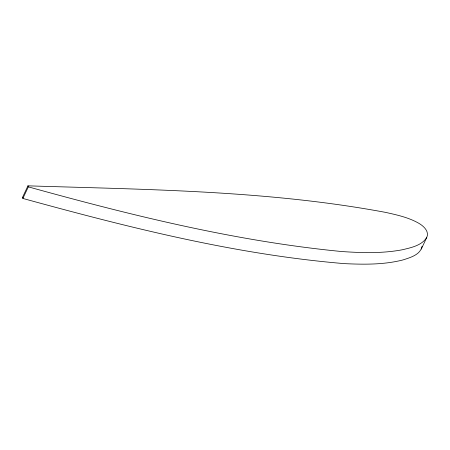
<?xml version="1.0" encoding="UTF-8"?>
<svg xmlns="http://www.w3.org/2000/svg" width="450" height="450" viewBox="0 0 450 450"><rect width="100%" height="100%" fill="white"/><g stroke="black" fill="none" stroke-linecap="round" stroke-linejoin="round"><path stroke-width="0.67" d="M422.038 246.313C420.401 254.88 410.181 257.586 403.031 259.914C383.957 264.825 364.011 264.532 344.481 263.638C235.254 254.554 128.312 227.374 22.877 198.45L22.5 197.415L27.951 185.833C147.308 189.619 267.778 190.417 385.56 212.377C396.877 214.898 408.482 217.412 418.657 223.194C423.461 225.911 429.621 231.435 426.724 237.532L421.273 249.114M22.877 198.45L28.328 186.862L27.951 185.833M426.724 237.532C421.594 245.649 411.047 247.641 402.379 249.761C382.438 253.547 361.969 252.889 341.809 251.539C235.434 241.239 131.136 215.303 28.328 186.862M22.5 197.415L23.124 197.426"/></g></svg>
